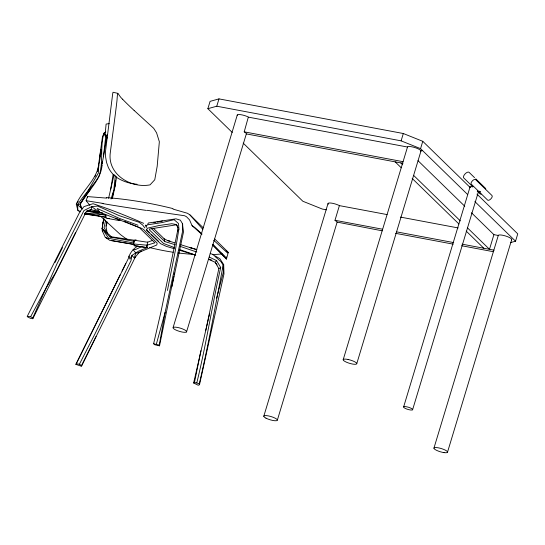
<?xml version="1.0" encoding="UTF-8"?>
<svg xmlns="http://www.w3.org/2000/svg" width="545" height="545" viewBox="0 0 545 545"><rect width="100%" height="100%" fill="white"/><g stroke="black" fill="none" stroke-linecap="round" stroke-linejoin="round"><path stroke-width="0.82" d="M80.435 211.882L77.84 210.322L77.697 204.784C83.739 194.654 92.888 186.54 98.979 176.273C103.673 162.573 99.871 147.688 103.775 133.702L105.573 132.06M87.507 197.365L87.52 196.588L106.718 198.114M134.186 244.507L109.852 240.393L105.28 237.307L102.344 231.046L102.399 229.486M102.474 227.149L102.583 224.036L103.823 218.674M226.625 256.954L226.407 259.107L212.393 244.685M182.534 227.272L182.698 224.329M101.493 150.393L98.795 165.258L98.291 173.16L80.333 203.932L77.697 204.784L82.002 208.769M112.379 198.537L115.09 186.329L115.499 180.831M107.27 138.083L104.987 135.76L106.105 124.062L109.245 123.606M102.058 165.244C100.839 180.45 87.364 191.2 80.333 203.932L81.185 207.543L82.738 208.933M102.222 163.555L102.385 161.858M112.1 198.509L113.769 190.355L115.329 175.681M101.227 168.262L103.441 156.762L105.812 135.61L105.205 135.344L107.678 134.983M97.63 171.573L102.419 137.136L103.972 133.164L105.723 131.999M136.039 239.78L134.172 240.318L133.334 243.935L134.213 245.686L146.537 247.559L147.715 242.028M115.09 186.329L116.589 176.737M214.894 256.402L220.902 261.566L223.171 265.156C215.561 304.832 208.51 344.569 199.259 383.925L199.49 384.709L198.264 385.267L193.625 382.985L208.428 318.832M103.441 156.762L106.697 136.911M108.571 198.36L110.689 189.292L113.128 174.502M146.353 227.497L145.658 225.644L148.267 224.703L162.015 222.578L174.107 219.703L178.522 223.566L178.91 229.036L177.541 231.148L160.959 311.869L153.622 343.718L154.746 344.719L159.501 345.837L159.249 345.087L165.135 312.285L182.452 231.891L182.377 223.511L180.361 220.173L175.953 218.831L148.376 222.994L147.756 224.186M99.715 156.653L101.036 149.364M103.536 135.596L103.972 133.164M159.501 345.837L173.835 276.254M174.141 274.625L174.441 272.997M102.344 231.046L102.072 228.437L103.938 218.845M167.431 290.465L175.224 251.122L178.91 229.036L177.411 231.536L177.881 227.517L176.505 224.56L171.743 223.729L158.881 225.562L147.348 228.191L146.557 230.079L160.509 243.642L166.45 246.408L174.38 248.752M193.625 382.985L194.449 382.59L200.907 350.687M205.806 330.29L218.838 268.603L215.248 262.329L208.83 259.42M171.873 286.84L183.522 231.816L182.377 223.511M223.355 266.117L223.682 264.591L219.812 258.623L213.347 254.985M110.689 189.292L114.096 174.55M105.669 220.098L104.061 227.531L107.127 232.824L111.446 236.803L147.45 242.218L152.559 240.413M199.259 383.925L196.786 382.91C206.18 344.719 212.012 305.8 220.718 267.472L216.522 260.585L209.375 257.104M199.49 384.709L223.975 273.992L223.682 264.591M107.154 222.094L106.077 226.945L107.127 232.824L102.072 228.437L108.659 238.335L133.927 243.063M208.803 317.19L209.553 313.92M134.056 242.505L134.322 241.387L110.001 236.986L102.072 228.437M138.028 246.033C133.116 248.486 129.567 253.439 128.273 258.677L75.905 364.387L81.232 366.158L81.764 365.695L135.235 257.213L138.873 252.771L141.428 250.952M98.795 165.258C95.975 180.354 82.424 190.437 76.293 204.157L77.84 210.322L79.815 211.494M105.962 226.046L106.97 222.04M216.583 298.197L223.457 271.996L223.171 265.156M153.622 343.718L156.265 344.488L165.135 312.285M214.744 238.996L228.3 252.349L226.407 259.107L225.841 257.615L212.952 244.364M232.225 132.428L207.87 108.693L210.084 101.363L218.988 98.883L403.32 133.518L422.777 141.319L470.267 187.596M207.87 108.693L216.774 106.214L218.988 98.883M173.112 327.538L237.3 114.947M402.973 163.33L246.313 133.9L245.965 133.007L244.208 131.842L248.35 117.025A7.092 1.683 16.8 0 0 240.829 114.695A7.092 1.683 16.8 0 0 237.239 115.39M186.54 331.932A7.092 1.683 16.8 0 0 177.452 327.422A7.092 1.683 16.8 0 0 175.49 329.854A7.092 1.683 16.8 0 0 186.54 331.932L246.299 134.002M263.773 416.312L327.961 203.721M277.385 420.038L337.137 222.108L334.991 220.289L339.392 205.608A7.092 1.683 16.8 0 0 331.135 203.074A7.092 1.683 16.8 0 0 328.26 204.252M216.774 106.214L401.113 140.848L403.32 133.518M343.173 359.795L407.565 146.809A7.092 1.683 16.8 0 1 410.678 146.619L412.313 146.898A7.092 1.683 16.8 0 1 420.011 149.868L420.72 150.488A7.092 1.683 16.8 0 1 420.767 151.408M467.59 194.476L420.563 148.649L422.777 141.319M356.791 363.604L420.978 151.013M403.647 406.856L470.042 186.935M412.592 409.779A4.728 1.117 16.8 0 0 406.536 406.774A4.728 1.117 16.8 0 0 405.228 408.396A4.728 1.117 16.8 0 0 412.592 409.779L478.258 192.303M471.445 212.761L493.906 234.65L489.485 249.31L467.624 228.014M433.922 448.188L498.362 235.215A7.092 1.683 16.8 0 1 504.105 235.576A7.092 1.683 16.8 0 1 510.849 238.369L511.517 238.983A7.092 1.683 16.8 0 1 511.476 239.875M447.54 452.091L511.728 239.5M510.679 242.552L515.536 241.203L517.75 233.873L476.964 194.122M141.441 246.742L135.385 249.59L133.089 249.624L135.807 253.03L134.274 257.976L131.951 255.353L138.58 251.15L147.239 247.662L146.905 245.209L133.334 243.935M111.023 199.014L113.769 190.355M89.864 205.383L86.13 200.689L87.52 196.588M102.583 224.036L103.925 220.173M337.137 222.108L382.188 230.814M86.199 211.733L32.829 318.709L30.799 318.464L27.775 317.02L27.25 316.379L79.972 211.63L83.944 206.63L92.991 203.714C110.213 209.253 127.176 216.079 143.669 223.361M32.829 318.709L32.748 317.933L57.021 263.698L83.971 210.54L91.567 206.678L97.657 206.058L119.355 215.711L139.152 222.285L142.715 225.092L144.82 227.946M55.072 262.411L62.464 247.648M120.166 274.878L75.905 364.387M122.046 271.097L125.8 263.542M81.232 366.158L96.063 336.51M75.632 232.47L55.672 272.609L46.168 287.889L30.622 316.734L27.25 316.379M76.286 363.747L79.407 364.217L94.776 334.269L131.045 260.503L131.951 255.353L129.942 259.141L128.906 256.109M94.844 176.655L95.736 175.238M478.939 192.324L480.002 191.554L479.273 192.651L478.571 191.854M479.15 191.254L479.947 191.615L479.689 192.358L477.781 191.622M81.185 207.543L80.183 203.837L90.804 188.931M216.522 260.585L215.248 262.329L217.108 264.959M76.293 204.157L78.269 201.548M134.343 258.105L135.235 257.213M228.3 252.349L227.524 252.955L213.776 240.345M218.838 268.603L220.718 267.472M139.847 252.028L156.749 244.991L157.192 243.193L143.41 229.322L139.684 227.49M105.451 215.452L105.519 217.721L107.058 218.327L118.769 220.493L120.091 220.016M146.905 245.209L154.869 242.825L139.248 227.537L129.996 223.661M87.282 210.813L91.274 209.634L99.674 212.23L139.248 227.537M86.13 200.689L103.557 203.517M153.867 222.687L155.434 222.374M157.001 222.06L162.485 220.97M122.673 99.292C117.482 94.823 117.768 88.61 116.991 100.525C114.988 117.795 112.529 135.017 110.356 152.259C106.949 174.025 130.684 188.631 150.032 184.871L154.766 179.755L157.185 166.293L159.344 141.727L156.558 132.776L153.676 128.286L134.152 110.465M175.708 224.928L149.494 229.016L149.616 230.106L163.541 243.472L174.434 247.58M105.859 135.61L107.535 135.392M110.001 236.986L111.446 236.803M135.807 253.03L138.873 252.771M212.673 254.672L222.142 253.963M192.739 254.529L194.429 254.583M137.088 184.278C130.439 183.685 123.872 181.778 118.122 178.344A122.325 55.522 -35 0 1 108.23 167.165L106.52 162.349L105.621 157.055L105.505 151.346L112.692 93.672L113.019 92.262L117.965 93.372M85.054 212.993L105.832 215.071L106.037 216.556M107.058 218.327L109.47 218.579M115.71 218.129L118.347 219.506L119.948 219.69M87.111 210.895L102.61 212.884M84.598 213.947L95.43 215.343M97.099 215.554L98.761 215.772M194.449 382.59L196.786 382.91M147.102 210.316L184.53 215.725L186.451 216.692L189.517 219.833L192.058 225.65L201.718 234.248M153.438 228.314L164.127 238.737L167.799 240.686L169.958 240.992M146.537 247.559L147.239 247.662L134.213 245.686M84.591 213.967L106.139 217.298L84.986 213.279M88.665 210.629L100.069 212.434M111.97 240.604L133.968 244.405M248.629 117.182L407.456 147.021M420.502 150.297L422.675 150.706M244.208 131.842L403.034 161.681M339.419 205.629L387.073 214.58M400.452 217.094L458.141 227.933M493.906 234.65L498.205 235.454M326.469 209.832L322.299 209.048L302.843 201.248L243.179 143.103M334.991 220.289L382.644 229.241M396.862 231.911L453.713 242.593M462.071 244.16L493.777 250.121M395.561 233.328L453.236 244.16M461.595 245.734L493.361 251.701M156.265 344.488L159.249 345.087M87.105 211.153L105.832 215.071M173.01 209.089L187.5 213.286L189.994 214.948L203.258 227.803M151.721 228.839L164.801 241.578L175.286 244.76M179.135 250.155L195.09 254.992M196.793 249.583L189.667 247.464L196.772 249.719M210.247 253.595L213.415 254.535M167.799 240.686L174.925 242.9M180.463 244.623L192.337 248.316M195.744 255.155L179.891 249.651M208.674 259.168L211.91 260.169M180.088 246.333L196.827 252.056M138.008 225.221L119.253 218.32L97.18 208.469L99.674 212.23L91.567 206.678L91.274 209.634L86.532 211.446L86.485 211.044M477.256 191.104L479.191 191.867L471.275 184.155A3.154 1.472 -46.2 0 1 471.875 181.478A3.154 1.472 -46.2 0 1 474.824 179.4L475.642 179.612L491.999 195.546L492.237 196.37A3.147 1.472 -46.2 0 1 490.275 199.402A3.147 1.472 -46.2 0 1 487.632 200.09L479.293 191.969M401.113 140.848L420.563 148.649M124.601 221.399L128.457 223.014M226.114 250.884L227.49 251.463M105.049 134.322L103.775 133.702L105.199 134.411M105.28 237.307L108.251 238.771M30.622 316.734L32.748 317.933M127.401 239.691L120.384 234.541L100.668 216.338M79.407 364.217L81.764 365.695M479.586 191.615L480.029 191.908M192.058 225.65L194.763 227.442L202.052 234.023M479.532 191.629L479.968 191.929M479.157 191.2L479.655 191.54M478.817 191.513L479.219 191.895M477.366 190.696L479.273 192.651M477.304 190.995L478.51 192.153M220.827 252.969L226.447 258.35M146.312 229.581L149.31 232.463M151.708 234.779L158.302 241.128M145.297 225.085L146.476 226.23M474.545 177.656L469.095 172.349A3.869 1.805 -46.2 0 0 465.117 173.875A3.869 1.805 -46.2 0 0 463.734 177.929L472.822 186.778M475.758 178.842L485.452 188.284A3.869 1.805 -46.2 0 1 485.731 188.877M478.272 192.092L480.091 193.863A3.869 1.805 -46.2 0 0 481.085 194.122M474.872 201.575L515.536 241.203M418.022 160.693L464.769 206.248M400.841 162.928L402.666 164.706M413.594 175.354L460.341 220.909M395.173 161.865L401.243 167.778M412.17 178.433L458.917 223.988M466.207 231.087L483.81 248.248M212.434 244.698L224.009 255.973M189.994 214.948L202.794 229.295M94.251 210.002L96.554 212.298M105.205 135.344L107.46 137.647M176.505 224.56L177.854 227.483M118.347 219.506L118.769 220.493M164.127 238.737L164.801 241.578M106.248 197.603A175.19 64.678 17.4 0 1 172.956 208.592M146.312 210.411A165.953 11.656 7.1 0 1 102.194 203.496M192.61 254.304A165.959 88.787 24.7 0 1 178.106 252.934M173.167 252.246A165.959 88.787 24.7 0 1 149.657 247.566M134.056 110.39A125.786 5.845 39.2 0 1 122.605 99.238M493.899 250.775A7.092 1.683 16.8 0 1 493.681 250.257M470.001 187.221A4.728 1.117 16.8 0 1 472.937 186.853M348.126 359.489L346.491 359.209A7.092 1.683 16.8 0 0 343.854 360.729A7.092 1.683 16.8 0 0 352.404 364.026A7.092 1.683 16.8 0 0 356.532 363.079L355.831 362.459A7.092 1.683 16.8 0 0 348.126 359.489M444.073 452.609L442.424 452.316A7.092 1.683 16.8 0 1 434.31 448.896A7.092 1.683 16.8 0 1 437.928 447.752A7.092 1.683 16.8 0 1 446.668 450.96L447.329 451.573A7.092 1.683 16.8 0 1 444.073 452.609M265.953 418.144A7.092 1.683 16.8 0 0 277.214 420.44A7.092 1.683 16.8 0 0 268.562 415.93A7.092 1.683 16.8 0 0 265.953 418.144"/></g></svg>
